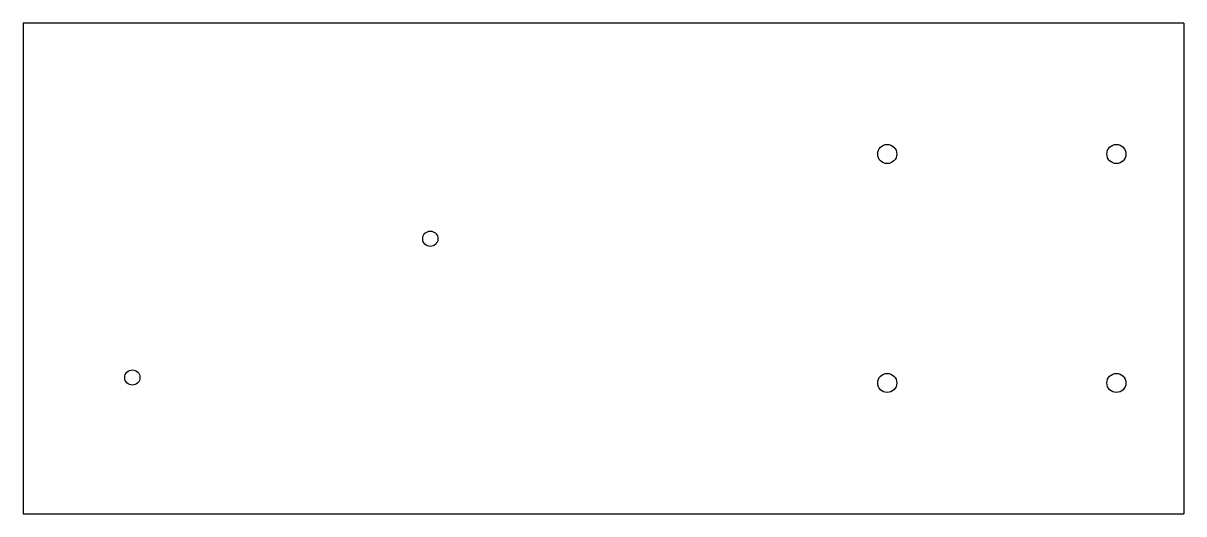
# Model space of a CAD drawing. Header units: millimetres. Extents: x -104 to 109, y -44 to 46.
import ezdxf

# ---------------------------------------------------------------- set-up
doc = ezdxf.new("R2010")
doc.units = ezdxf.units.MM
doc.header["$MEASUREMENT"] = 0

msp = doc.modelspace()

# ---------------------------------------------------------------- linework, layer by layer
msp.add_line((108.85, 45.61), (108.85, -44.39))
msp.add_lwpolyline([(108.85, 45.61), (-103.85, 45.61), (-103.85, -44.39), (108.85, -44.39)])
for centre, radius in [((54.5, 21.61), 1.75), ((96.5, 21.61), 1.75), ((-29.24, 6.07), 1.4), ((-83.85, -19.39), 1.4), ((54.5, -20.39), 1.75), ((96.5, -20.39), 1.75)]:
    msp.add_circle(centre, radius)

doc.saveas('drawing.dxf')
